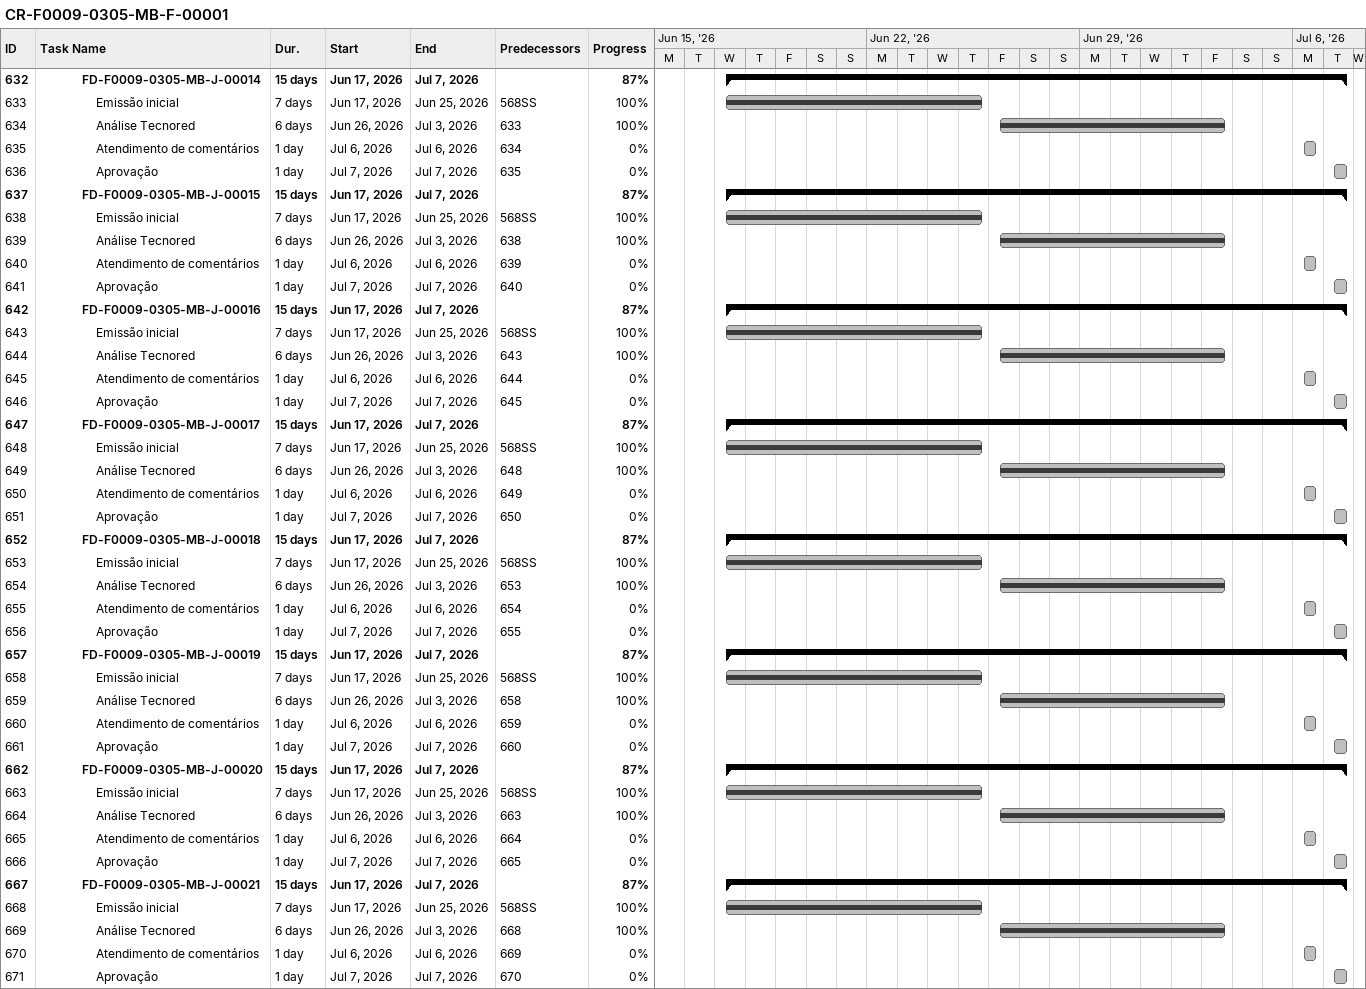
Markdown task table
CR-F0009-0305-MB-F-00001

| ID | Level | Task | Duration | Start | Finish | Predecessors | % complete |
|---|---|---|---|---|---|---|---|
| 632 | 4 | **FD-F0009-0305-MB-J-00014** | 15d | 2026-06-17 | 2026-07-07 |  | 87 |
| 633 | 5 | Emissão inicial | 7d | 2026-06-17 | 2026-06-25 | 568SS | 100 |
| 634 | 5 | Análise Tecnored | 6d | 2026-06-26 | 2026-07-03 | 633 | 100 |
| 635 | 5 | Atendimento de comentários | 1d | 2026-07-06 | 2026-07-06 | 634 | 0 |
| 636 | 5 | Aprovação | 1d | 2026-07-07 | 2026-07-07 | 635 | 0 |
| 637 | 4 | **FD-F0009-0305-MB-J-00015** | 15d | 2026-06-17 | 2026-07-07 |  | 87 |
| 638 | 5 | Emissão inicial | 7d | 2026-06-17 | 2026-06-25 | 568SS | 100 |
| 639 | 5 | Análise Tecnored | 6d | 2026-06-26 | 2026-07-03 | 638 | 100 |
| 640 | 5 | Atendimento de comentários | 1d | 2026-07-06 | 2026-07-06 | 639 | 0 |
| 641 | 5 | Aprovação | 1d | 2026-07-07 | 2026-07-07 | 640 | 0 |
| 642 | 4 | **FD-F0009-0305-MB-J-00016** | 15d | 2026-06-17 | 2026-07-07 |  | 87 |
| 643 | 5 | Emissão inicial | 7d | 2026-06-17 | 2026-06-25 | 568SS | 100 |
| 644 | 5 | Análise Tecnored | 6d | 2026-06-26 | 2026-07-03 | 643 | 100 |
| 645 | 5 | Atendimento de comentários | 1d | 2026-07-06 | 2026-07-06 | 644 | 0 |
| 646 | 5 | Aprovação | 1d | 2026-07-07 | 2026-07-07 | 645 | 0 |
| 647 | 4 | **FD-F0009-0305-MB-J-00017** | 15d | 2026-06-17 | 2026-07-07 |  | 87 |
| 648 | 5 | Emissão inicial | 7d | 2026-06-17 | 2026-06-25 | 568SS | 100 |
| 649 | 5 | Análise Tecnored | 6d | 2026-06-26 | 2026-07-03 | 648 | 100 |
| 650 | 5 | Atendimento de comentários | 1d | 2026-07-06 | 2026-07-06 | 649 | 0 |
| 651 | 5 | Aprovação | 1d | 2026-07-07 | 2026-07-07 | 650 | 0 |
| 652 | 4 | **FD-F0009-0305-MB-J-00018** | 15d | 2026-06-17 | 2026-07-07 |  | 87 |
| 653 | 5 | Emissão inicial | 7d | 2026-06-17 | 2026-06-25 | 568SS | 100 |
| 654 | 5 | Análise Tecnored | 6d | 2026-06-26 | 2026-07-03 | 653 | 100 |
| 655 | 5 | Atendimento de comentários | 1d | 2026-07-06 | 2026-07-06 | 654 | 0 |
| 656 | 5 | Aprovação | 1d | 2026-07-07 | 2026-07-07 | 655 | 0 |
| 657 | 4 | **FD-F0009-0305-MB-J-00019** | 15d | 2026-06-17 | 2026-07-07 |  | 87 |
| 658 | 5 | Emissão inicial | 7d | 2026-06-17 | 2026-06-25 | 568SS | 100 |
| 659 | 5 | Análise Tecnored | 6d | 2026-06-26 | 2026-07-03 | 658 | 100 |
| 660 | 5 | Atendimento de comentários | 1d | 2026-07-06 | 2026-07-06 | 659 | 0 |
| 661 | 5 | Aprovação | 1d | 2026-07-07 | 2026-07-07 | 660 | 0 |
| 662 | 4 | **FD-F0009-0305-MB-J-00020** | 15d | 2026-06-17 | 2026-07-07 |  | 87 |
| 663 | 5 | Emissão inicial | 7d | 2026-06-17 | 2026-06-25 | 568SS | 100 |
| 664 | 5 | Análise Tecnored | 6d | 2026-06-26 | 2026-07-03 | 663 | 100 |
| 665 | 5 | Atendimento de comentários | 1d | 2026-07-06 | 2026-07-06 | 664 | 0 |
| 666 | 5 | Aprovação | 1d | 2026-07-07 | 2026-07-07 | 665 | 0 |
| 667 | 4 | **FD-F0009-0305-MB-J-00021** | 15d | 2026-06-17 | 2026-07-07 |  | 87 |
| 668 | 5 | Emissão inicial | 7d | 2026-06-17 | 2026-06-25 | 568SS | 100 |
| 669 | 5 | Análise Tecnored | 6d | 2026-06-26 | 2026-07-03 | 668 | 100 |
| 670 | 5 | Atendimento de comentários | 1d | 2026-07-06 | 2026-07-06 | 669 | 0 |
| 671 | 5 | Aprovação | 1d | 2026-07-07 | 2026-07-07 | 670 | 0 |
